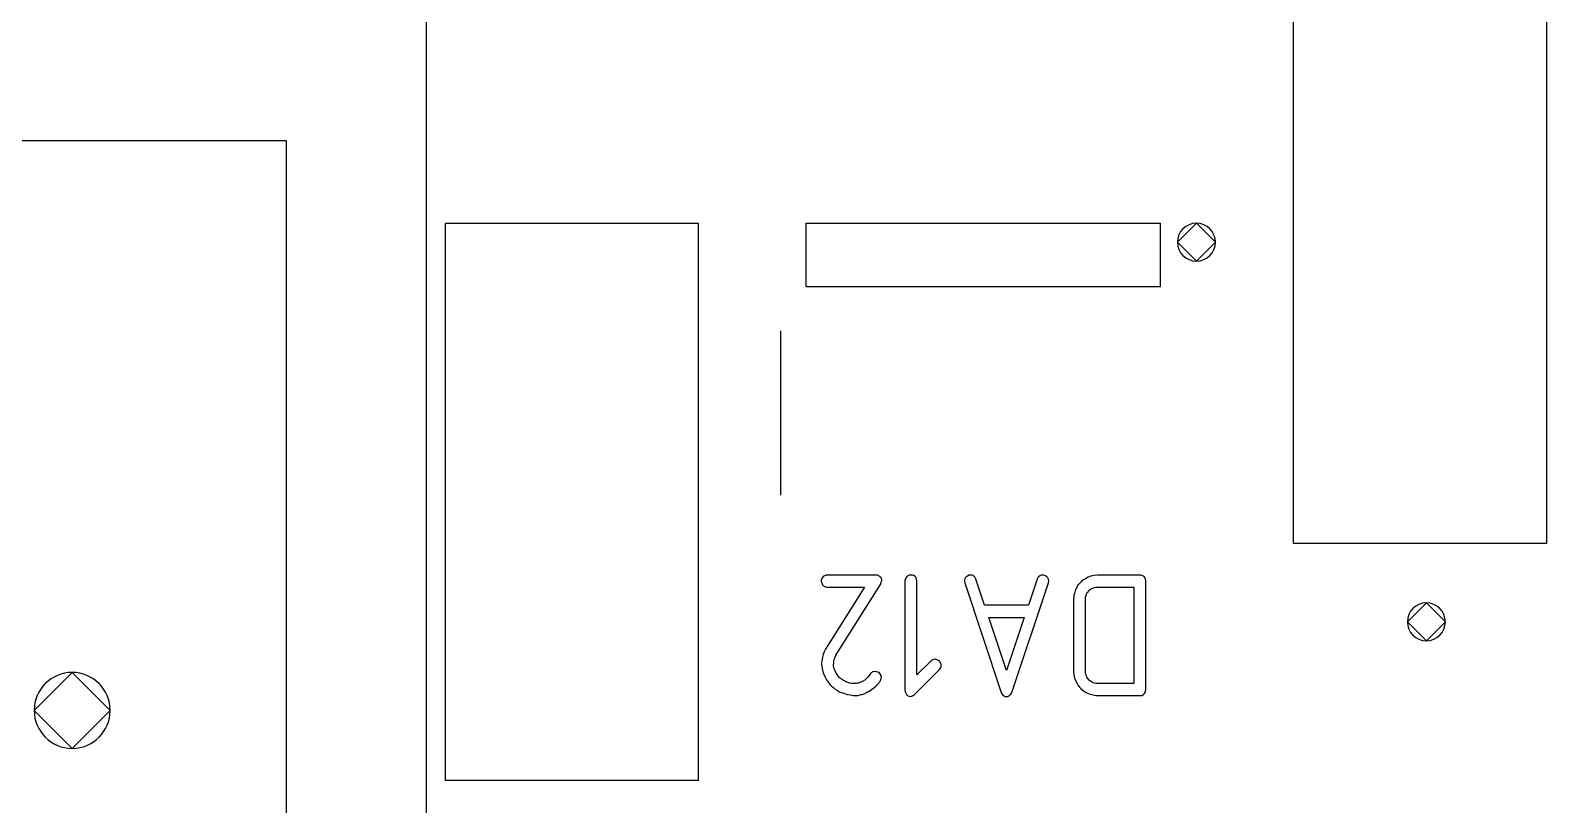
# Model space of a CAD drawing. Header units: inches. Extents: x 0 to 594, y -420 to 0.
# Drawn here: x 166.53 to 178.51, y -93.53 to -87.41 of the extents above; entities that cross this region are included whole.
import ezdxf

# ---------------------------------------------------------------- set-up
doc = ezdxf.new("R2010")
doc.units = ezdxf.units.IN
doc.header["$MEASUREMENT"] = 0

msp = doc.modelspace()

# ---------------------------------------------------------------- linework, layer by layer
at = {"color": 18, "true_color": 0x000000}
for p, q in [((169.662, -112.883), (169.662, -85.683)), ((176.513, -91.463), (176.513, -87.063)), ((178.513, -91.463), (178.513, -87.063)), ((168.556, -88.283), (163.158, -88.283)), ((168.556, -111.331), (168.556, -88.283)), ((171.812, -88.936), (169.812, -88.936)), ((169.812, -93.336), (169.812, -88.936)), ((171.812, -93.336), (171.812, -88.936)), ((172.662, -88.933), (175.462, -88.933)), ((172.662, -89.433), (172.662, -88.933)), ((175.462, -89.433), (175.462, -88.933)), ((175.745, -88.933), (175.595, -89.083)), ((175.895, -89.083), (175.745, -88.933)), ((175.595, -89.083), (175.745, -89.233)), ((175.745, -89.233), (175.895, -89.083)), ((172.662, -89.433), (175.462, -89.433)), ((172.462, -91.083), (172.462, -89.783)), ((178.513, -91.463), (176.513, -91.463)), ((172.781, -91.751), (172.78, -91.758)), ((172.78, -91.758), (172.78, -91.76)), ((172.78, -91.76), (172.782, -91.773)), ((172.785, -91.741), (172.781, -91.751)), ((172.782, -91.773), (172.787, -91.783)), ((172.792, -91.729), (172.785, -91.741)), ((172.794, -91.727), (172.792, -91.729)), ((172.801, -91.722), (172.794, -91.727)), ((172.811, -91.717), (172.801, -91.722)), ((172.818, -91.715), (172.811, -91.717)), ((172.826, -91.714), (172.818, -91.715)), ((173.215, -91.714), (172.826, -91.714)), ((173.224, -91.715), (173.215, -91.714)), ((173.232, -91.718), (173.224, -91.715)), ((173.242, -91.724), (173.232, -91.718)), ((173.25, -91.729), (173.242, -91.724)), ((173.248, -91.787), (173.255, -91.773)), ((173.256, -91.739), (173.25, -91.729)), ((173.255, -91.773), (173.257, -91.762)), ((173.259, -91.752), (173.256, -91.739)), ((173.257, -91.762), (173.259, -91.755)), ((173.259, -91.755), (173.259, -91.752)), ((173.444, -91.748), (173.442, -91.756)), ((173.442, -91.756), (173.442, -91.759)), ((173.442, -91.759), (173.442, -91.76)), ((173.442, -91.76), (173.442, -92.618)), ((173.448, -91.737), (173.444, -91.748)), ((173.456, -91.725), (173.448, -91.737)), ((173.459, -91.724), (173.456, -91.725)), ((173.465, -91.72), (173.459, -91.724)), ((173.476, -91.715), (173.465, -91.72)), ((173.49, -91.714), (173.476, -91.715)), ((173.493, -91.714), (173.49, -91.714)), ((173.501, -91.715), (173.493, -91.714)), ((173.511, -91.718), (173.501, -91.715)), ((173.523, -91.725), (173.511, -91.718)), ((173.525, -91.728), (173.523, -91.725)), ((173.53, -91.734), (173.525, -91.728)), ((173.534, -91.745), (173.53, -91.734)), ((173.537, -91.76), (173.534, -91.745)), ((173.537, -92.503), (173.537, -91.76)), ((173.913, -91.748), (173.912, -91.756)), ((173.912, -91.756), (173.912, -91.758)), ((173.912, -91.758), (173.912, -91.759)), ((173.912, -91.759), (173.914, -91.776)), ((173.919, -91.738), (173.913, -91.748)), ((173.921, -91.732), (173.919, -91.738)), ((173.927, -91.727), (173.921, -91.732)), ((173.93, -91.725), (173.927, -91.727)), ((173.937, -91.721), (173.93, -91.725)), ((173.948, -91.715), (173.937, -91.721)), ((173.961, -91.714), (173.948, -91.715)), ((173.967, -91.714), (173.961, -91.714)), ((173.974, -91.715), (173.967, -91.714)), ((173.982, -91.718), (173.974, -91.715)), ((173.983, -91.72), (173.982, -91.718)), ((173.989, -91.724), (173.983, -91.72)), ((173.992, -91.727), (173.989, -91.724)), ((173.996, -91.732), (173.992, -91.727)), ((173.999, -91.738), (173.996, -91.732)), ((174.003, -91.746), (173.999, -91.738)), ((174.072, -91.952), (174.003, -91.746)), ((174.487, -91.746), (174.418, -91.952)), ((174.488, -91.744), (174.487, -91.746)), ((174.491, -91.738), (174.488, -91.744)), ((174.495, -91.729), (174.491, -91.738)), ((174.504, -91.721), (174.495, -91.729)), ((174.505, -91.72), (174.504, -91.721)), ((174.511, -91.718), (174.505, -91.72)), ((174.519, -91.715), (174.511, -91.718)), ((174.529, -91.714), (174.519, -91.715)), ((174.532, -91.714), (174.529, -91.714)), ((174.54, -91.715), (174.532, -91.714)), ((174.552, -91.72), (174.54, -91.715)), ((174.563, -91.727), (174.552, -91.72)), ((174.566, -91.729), (174.563, -91.727)), ((174.57, -91.735), (174.566, -91.729)), ((174.576, -91.746), (174.57, -91.735)), ((174.577, -91.752), (174.576, -91.746)), ((174.576, -91.776), (174.578, -91.759)), ((174.578, -91.759), (174.577, -91.752)), ((174.831, -91.769), (174.812, -91.791)), ((174.834, -91.766), (174.831, -91.769)), ((174.841, -91.76), (174.834, -91.766)), ((174.853, -91.752), (174.841, -91.76)), ((174.869, -91.742), (174.853, -91.752)), ((174.889, -91.731), (174.869, -91.742)), ((174.911, -91.722), (174.889, -91.731)), ((174.936, -91.717), (174.911, -91.722)), ((174.965, -91.714), (174.936, -91.717)), ((175.3, -91.714), (174.965, -91.714)), ((175.306, -91.715), (175.3, -91.714)), ((175.313, -91.717), (175.306, -91.715)), ((175.321, -91.72), (175.313, -91.717)), ((175.331, -91.725), (175.321, -91.72)), ((175.338, -91.734), (175.331, -91.725)), ((175.344, -91.745), (175.338, -91.734)), ((175.345, -91.76), (175.344, -91.745)), ((175.345, -92.618), (175.345, -91.76)), ((172.787, -91.783), (172.791, -91.79)), ((172.791, -91.79), (172.794, -91.793)), ((172.794, -91.793), (172.799, -91.799)), ((172.799, -91.799), (172.804, -91.801)), ((172.804, -91.801), (172.815, -91.807)), ((172.815, -91.807), (172.823, -91.808)), ((173.122, -91.808), (172.815, -92.298)), ((172.823, -91.808), (173.122, -91.808)), ((172.897, -92.347), (173.248, -91.787)), ((173.914, -91.776), (174.199, -92.633)), ((174.289, -92.633), (174.576, -91.776)), ((174.776, -91.892), (174.774, -91.897)), ((174.777, -91.876), (174.776, -91.892)), ((174.781, -91.858), (174.777, -91.876)), ((174.788, -91.837), (174.781, -91.858)), ((174.798, -91.814), (174.788, -91.837)), ((174.812, -91.791), (174.798, -91.814)), ((174.869, -91.903), (174.87, -91.887)), ((174.87, -91.887), (174.873, -91.875)), ((174.873, -91.875), (174.877, -91.862)), ((174.877, -91.862), (174.883, -91.852)), ((174.883, -91.852), (174.889, -91.845)), ((174.889, -91.845), (174.893, -91.838)), ((174.893, -91.838), (174.896, -91.835)), ((174.896, -91.835), (174.897, -91.834)), ((174.897, -91.834), (174.908, -91.825)), ((174.908, -91.825), (174.92, -91.82)), ((174.92, -91.82), (174.931, -91.814)), ((174.931, -91.814), (174.941, -91.811)), ((174.941, -91.811), (174.951, -91.81)), ((174.951, -91.81), (174.958, -91.808)), ((174.958, -91.808), (175.251, -91.808)), ((175.251, -91.808), (175.251, -92.571)), ((174.418, -91.952), (174.072, -91.952)), ((174.774, -91.897), (174.774, -91.901)), ((174.774, -91.901), (174.774, -91.903)), ((174.774, -91.903), (174.774, -91.904)), ((174.774, -91.904), (174.774, -92.475)), ((174.869, -92.475), (174.869, -91.903)), ((177.562, -91.933), (177.412, -92.083)), ((177.712, -92.083), (177.562, -91.933)), ((174.105, -92.049), (174.385, -92.049)), ((174.244, -92.468), (174.105, -92.049)), ((174.105, -92.049), (174.105, -92.049)), ((174.385, -92.049), (174.244, -92.468)), ((177.412, -92.083), (177.562, -92.233)), ((177.562, -92.233), (177.712, -92.083)), ((172.791, -92.361), (172.788, -92.378)), ((172.797, -92.341), (172.791, -92.361)), ((172.805, -92.32), (172.797, -92.341)), ((172.815, -92.298), (172.805, -92.32)), ((172.884, -92.381), (172.887, -92.371)), ((172.887, -92.371), (172.891, -92.361)), ((172.891, -92.361), (172.894, -92.354)), ((172.894, -92.354), (172.895, -92.348)), ((172.895, -92.348), (172.897, -92.347)), ((166.862, -92.483), (166.562, -92.783)), ((167.162, -92.783), (166.862, -92.483)), ((172.785, -92.393), (172.784, -92.405)), ((172.784, -92.405), (172.784, -92.412)), ((172.784, -92.412), (172.784, -92.415)), ((172.784, -92.415), (172.785, -92.433)), ((172.788, -92.378), (172.785, -92.393)), ((172.785, -92.433), (172.787, -92.451)), ((172.787, -92.451), (172.797, -92.485)), ((172.797, -92.485), (172.808, -92.516)), ((172.878, -92.419), (172.88, -92.406)), ((172.878, -92.42), (172.878, -92.419)), ((172.878, -92.422), (172.878, -92.42)), ((172.878, -92.429), (172.878, -92.422)), ((172.881, -92.44), (172.878, -92.429)), ((172.88, -92.406), (172.881, -92.393)), ((172.881, -92.393), (172.884, -92.381)), ((172.884, -92.455), (172.881, -92.44)), ((172.89, -92.471), (172.884, -92.455)), ((172.898, -92.489), (172.89, -92.471)), ((172.911, -92.508), (172.898, -92.489)), ((173.171, -92.491), (173.169, -92.495)), ((173.177, -92.485), (173.171, -92.491)), ((173.186, -92.479), (173.177, -92.485)), ((173.207, -92.475), (173.186, -92.479)), ((173.21, -92.475), (173.207, -92.475)), ((173.218, -92.477), (173.21, -92.475)), ((173.229, -92.481), (173.218, -92.477)), ((173.241, -92.488), (173.229, -92.481)), ((173.243, -92.491), (173.241, -92.488)), ((173.248, -92.498), (173.243, -92.491)), ((173.524, -92.651), (173.714, -92.46)), ((173.647, -92.393), (173.537, -92.503)), ((173.649, -92.391), (173.647, -92.393)), ((173.656, -92.386), (173.649, -92.391)), ((173.668, -92.382), (173.656, -92.386)), ((173.68, -92.379), (173.668, -92.382)), ((173.683, -92.379), (173.68, -92.379)), ((173.69, -92.381), (173.683, -92.379)), ((173.702, -92.385), (173.69, -92.381)), ((173.713, -92.393), (173.702, -92.385)), ((173.713, -92.395), (173.713, -92.393)), ((173.716, -92.396), (173.713, -92.395)), ((173.714, -92.46), (173.723, -92.448)), ((173.72, -92.403), (173.716, -92.396)), ((173.725, -92.415), (173.72, -92.403)), ((173.723, -92.448), (173.727, -92.437)), ((173.727, -92.42), (173.725, -92.415)), ((173.728, -92.427), (173.727, -92.42)), ((173.727, -92.437), (173.728, -92.43)), ((173.728, -92.429), (173.728, -92.427)), ((173.728, -92.43), (173.728, -92.429)), ((174.774, -92.475), (174.777, -92.503)), ((174.869, -92.477), (174.869, -92.475)), ((174.869, -92.482), (174.869, -92.477)), ((174.87, -92.489), (174.869, -92.482)), ((174.872, -92.499), (174.87, -92.489)), ((172.808, -92.516), (172.822, -92.541)), ((172.822, -92.541), (172.837, -92.563)), ((172.837, -92.563), (172.843, -92.571)), ((172.843, -92.571), (172.849, -92.578)), ((172.849, -92.578), (172.854, -92.584)), ((172.854, -92.584), (172.859, -92.588)), ((172.859, -92.588), (172.86, -92.589)), ((172.86, -92.589), (172.861, -92.591)), ((172.861, -92.591), (172.877, -92.603)), ((172.877, -92.603), (172.892, -92.616)), ((172.926, -92.525), (172.911, -92.508)), ((172.928, -92.526), (172.926, -92.525)), ((172.93, -92.529), (172.928, -92.526)), ((172.935, -92.532), (172.93, -92.529)), ((172.942, -92.537), (172.935, -92.532)), ((172.957, -92.547), (172.942, -92.537)), ((172.978, -92.558), (172.957, -92.547)), ((172.98, -92.558), (172.978, -92.558)), ((172.984, -92.56), (172.98, -92.558)), ((172.99, -92.563), (172.984, -92.56)), ((172.998, -92.565), (172.99, -92.563)), ((173.007, -92.567), (172.998, -92.565)), ((173.018, -92.57), (173.007, -92.567)), ((173.043, -92.571), (173.018, -92.57)), ((173.049, -92.571), (173.043, -92.571)), ((173.056, -92.57), (173.049, -92.571)), ((173.064, -92.568), (173.056, -92.57)), ((173.076, -92.567), (173.064, -92.568)), ((173.087, -92.563), (173.076, -92.567)), ((173.1, -92.558), (173.087, -92.563)), ((173.112, -92.551), (173.1, -92.558)), ((173.114, -92.55), (173.112, -92.551)), ((173.118, -92.547), (173.114, -92.55)), ((173.124, -92.543), (173.118, -92.547)), ((173.132, -92.537), (173.124, -92.543)), ((173.14, -92.529), (173.132, -92.537)), ((173.15, -92.519), (173.14, -92.529)), ((173.167, -92.496), (173.15, -92.519)), ((173.169, -92.495), (173.167, -92.496)), ((173.179, -92.619), (173.197, -92.605)), ((173.197, -92.605), (173.211, -92.591)), ((173.211, -92.591), (173.224, -92.578)), ((173.224, -92.578), (173.235, -92.567)), ((173.235, -92.567), (173.242, -92.557)), ((173.242, -92.557), (173.246, -92.551)), ((173.246, -92.551), (173.248, -92.549)), ((173.253, -92.508), (173.248, -92.498)), ((173.248, -92.549), (173.252, -92.537)), ((173.252, -92.537), (173.255, -92.529)), ((173.255, -92.515), (173.253, -92.508)), ((173.256, -92.522), (173.255, -92.515)), ((173.255, -92.529), (173.256, -92.523)), ((173.256, -92.523), (173.256, -92.522)), ((174.777, -92.503), (174.783, -92.529)), ((174.783, -92.529), (174.793, -92.551)), ((174.793, -92.551), (174.803, -92.571)), ((174.803, -92.571), (174.812, -92.587)), ((174.812, -92.587), (174.822, -92.599)), ((174.822, -92.599), (174.828, -92.606)), ((174.828, -92.606), (174.831, -92.609)), ((174.831, -92.609), (174.852, -92.627)), ((174.876, -92.509), (174.872, -92.499)), ((174.88, -92.52), (174.876, -92.509)), ((174.887, -92.532), (174.88, -92.52)), ((174.897, -92.543), (174.887, -92.532)), ((174.898, -92.544), (174.897, -92.543)), ((174.901, -92.547), (174.898, -92.544)), ((174.908, -92.551), (174.901, -92.547)), ((174.915, -92.557), (174.908, -92.551)), ((174.925, -92.563), (174.915, -92.557)), ((174.936, -92.567), (174.925, -92.563)), ((174.951, -92.57), (174.936, -92.567)), ((174.965, -92.571), (174.951, -92.57)), ((174.951, -92.57), (174.951, -92.57)), ((175.251, -92.571), (174.965, -92.571)), ((172.892, -92.616), (172.908, -92.626)), ((172.908, -92.626), (172.923, -92.635)), ((172.923, -92.635), (172.956, -92.647)), ((172.956, -92.647), (172.985, -92.656)), ((172.985, -92.656), (173.011, -92.661)), ((173.011, -92.661), (173.022, -92.663)), ((173.022, -92.663), (173.032, -92.664)), ((173.032, -92.664), (173.039, -92.666)), ((173.039, -92.666), (173.05, -92.666)), ((173.039, -92.666), (173.039, -92.666)), ((173.05, -92.666), (173.069, -92.664)), ((173.069, -92.664), (173.087, -92.661)), ((173.087, -92.661), (173.094, -92.658)), ((173.094, -92.658), (173.1, -92.657)), ((173.1, -92.657), (173.102, -92.656)), ((173.102, -92.656), (173.104, -92.656)), ((173.104, -92.656), (173.124, -92.649)), ((173.124, -92.649), (173.142, -92.64)), ((173.142, -92.64), (173.149, -92.637)), ((173.149, -92.637), (173.155, -92.635)), ((173.155, -92.635), (173.157, -92.633)), ((173.157, -92.633), (173.159, -92.632)), ((173.159, -92.632), (173.179, -92.619)), ((173.442, -92.618), (173.444, -92.635)), ((173.444, -92.635), (173.448, -92.647)), ((173.448, -92.647), (173.453, -92.656)), ((173.453, -92.656), (173.455, -92.658)), ((173.455, -92.658), (173.466, -92.667)), ((173.466, -92.667), (173.475, -92.671)), ((173.475, -92.671), (173.48, -92.673)), ((173.48, -92.673), (173.482, -92.673)), ((173.48, -92.673), (173.48, -92.673)), ((173.482, -92.673), (173.49, -92.671)), ((173.49, -92.671), (173.497, -92.67)), ((173.497, -92.67), (173.503, -92.668)), ((173.503, -92.668), (173.504, -92.667)), ((173.504, -92.667), (173.511, -92.663)), ((173.511, -92.663), (173.518, -92.657)), ((173.518, -92.657), (173.523, -92.653)), ((173.523, -92.653), (173.524, -92.651)), ((174.199, -92.633), (174.205, -92.647)), ((174.205, -92.647), (174.212, -92.657)), ((174.212, -92.657), (174.219, -92.664)), ((174.219, -92.664), (174.227, -92.668)), ((174.227, -92.668), (174.233, -92.673)), ((174.233, -92.673), (174.239, -92.674)), ((174.239, -92.674), (174.244, -92.674)), ((174.239, -92.674), (174.239, -92.674)), ((174.244, -92.674), (174.256, -92.673)), ((174.256, -92.673), (174.264, -92.668)), ((174.264, -92.668), (174.272, -92.661)), ((174.272, -92.661), (174.278, -92.654)), ((174.278, -92.654), (174.284, -92.646)), ((174.284, -92.646), (174.287, -92.64)), ((174.287, -92.64), (174.288, -92.635)), ((174.288, -92.635), (174.289, -92.633)), ((174.852, -92.627), (174.874, -92.642)), ((174.874, -92.642), (174.897, -92.651)), ((174.897, -92.651), (174.918, -92.658)), ((174.918, -92.658), (174.936, -92.663)), ((174.936, -92.663), (174.952, -92.664)), ((174.952, -92.664), (174.958, -92.666)), ((174.958, -92.666), (175.299, -92.666)), ((174.958, -92.666), (174.958, -92.666)), ((175.299, -92.666), (175.314, -92.664)), ((175.314, -92.664), (175.326, -92.658)), ((175.326, -92.658), (175.334, -92.65)), ((175.334, -92.65), (175.34, -92.642)), ((175.34, -92.642), (175.342, -92.633)), ((175.342, -92.633), (175.344, -92.625)), ((175.344, -92.625), (175.345, -92.619)), ((175.345, -92.619), (175.345, -92.618)), ((166.562, -92.783), (166.862, -93.083)), ((166.862, -93.083), (167.162, -92.783)), ((171.812, -93.336), (169.812, -93.336))]:
    msp.add_line(p, q, dxfattribs=at)
for centre, radius, start, end in [((175.745, -89.083), 0.15, 90, 180), ((175.745, -89.083), 0.15, 0, 90), ((175.745, -89.083), 0.15, 180, 270), ((175.745, -89.083), 0.15, 270, 0), ((177.562, -92.083), 0.15, 90, 180), ((177.562, -92.083), 0.15, 0, 90), ((177.562, -92.083), 0.15, 180, 270), ((177.562, -92.083), 0.15, 270, 360), ((166.862, -92.783), 0.3, 90, 180), ((166.862, -92.783), 0.3, 0, 90), ((166.862, -92.783), 0.3, 180, 270), ((166.862, -92.783), 0.3, 270, 0)]:
    msp.add_arc(centre, radius, start, end, dxfattribs=at)

doc.saveas('drawing.dxf')
